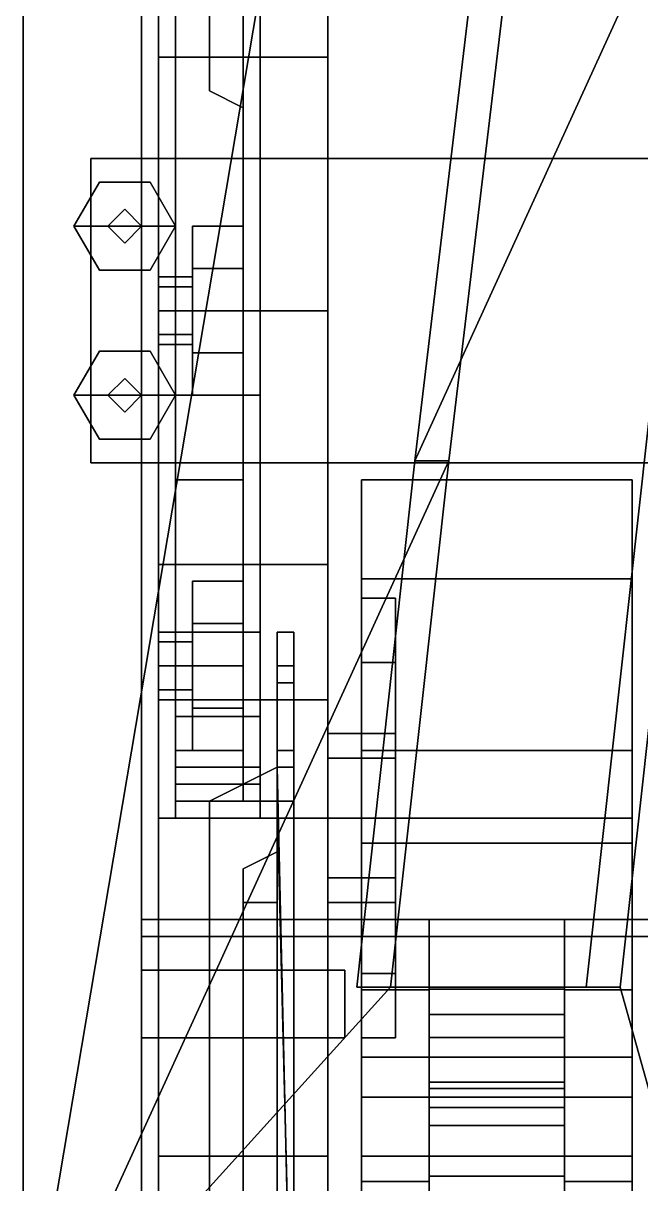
# Model space of a CAD drawing. Header units: millimetres. Extents: x -0.88 to 1, y -1.7 to 8.
# Drawn here: x -0.88 to -0.6975, y 0.3119 to 0.655 of the extents above; entities that cross this region are included whole.
import ezdxf

# ---------------------------------------------------------------- set-up
doc = ezdxf.new("R2010")
doc.units = ezdxf.units.MM
for name, color, linetype in [('b2', 3, 'Continuous'), ('bogie', 5, 'Continuous'), ('fenders', 6, 'Continuous'), ('track', 3, 'Continuous'), ('wheels', 2, 'Continuous')]:
    doc.layers.add(name, color=color, linetype=linetype)

msp = doc.modelspace()

# ---------------------------------------------------------------- linework, layer by layer
for points in [[(-0.72628, 0.76, 1.045), (-0.74, 1.08, 0.88), (-0.88, 0.25, 0.75), (-0.75426, 0.52566, 1.045)], [(-0.7036, 0.37, 1.255), (-0.67, 0.25, 1.4), (-0.62, 0.82, 1.36), (-0.66475, 0.72189, 1.255)], [(-0.73628, 0.76, 1.045), (-0.72628, 0.76, 1.045), (-0.75426, 0.52566, 1.045), (-0.76426, 0.52566, 1.045)], [(-0.67475, 0.72189, 1.255), (-0.6702, 0.76, 1.255), (-0.73628, 0.76, 1.045), (-0.76426, 0.52566, 1.045)], [(-0.76426, 0.52566, 1.045), (-0.78145, 0.37, 1.045), (-0.7136, 0.37, 1.255), (-0.67475, 0.72189, 1.255)], [(-0.7136, 0.37, 1.255), (-0.7036, 0.37, 1.255), (-0.66475, 0.72189, 1.255), (-0.67475, 0.72189, 1.255)], [(-0.75426, 0.52566, 1.045), (-0.88, 0.25, 0.75), (-0.88, 0.25, 0.75), (-0.77145, 0.37, 1.045)], [(-0.76426, 0.52566, 1.045), (-0.75426, 0.52566, 1.045), (-0.77145, 0.37, 1.045), (-0.78145, 0.37, 1.045)], [(-0.77145, 0.37, 1.045), (-0.88, 0.25, 0.75), (-0.67, 0.25, 1.4), (-0.7036, 0.37, 1.255)], [(-0.78145, 0.37, 1.045), (-0.77145, 0.37, 1.045), (-0.7036, 0.37, 1.255), (-0.7136, 0.37, 1.255)]]:
    msp.add_3dface(points)
at = {"layer": 'b2'}
for points in [[(-0.81, 0.475, 0.27), (-0.81, 0.875, 0.27), (-0.81, 0.945, 0.265), (-0.81, 0.42, 0.23)], [(-0.81, 0.42, 0.21), (-0.81, 0.42, 0.23), (-0.81, 0.945, 0.265), (-0.81, 0.925, 0.215)], [(-0.81, 0.925, 0.215), (-0.81, 0.925, 0.205), (-0.81, 0.425, 0.195), (-0.81, 0.42, 0.21)], [(-0.81, 0.435, 0.18), (-0.81, 0.425, 0.195), (-0.81, 0.925, 0.205), (-0.81, 0.915, 0.185)], [(-0.81, 0.455, 0.17), (-0.81, 0.435, 0.18), (-0.81, 0.915, 0.185), (-0.81, 0.9, 0.17)], [(-0.81, 0.875, 0.165), (-0.81, 0.545, 0.165), (-0.81, 0.455, 0.17), (-0.81, 0.9, 0.17)], [(-0.835, 0.875, 0.265), (-0.835, 0.52, 0.265), (-0.815, 0.52, 0.265), (-0.815, 0.875, 0.265)], [(-0.835, 0.545, 0.17), (-0.835, 0.875, 0.17), (-0.815, 0.875, 0.17), (-0.815, 0.545, 0.17)], [(-0.835, 0.875, 0.165), (-0.835, 0.545, 0.165), (-0.81, 0.545, 0.165), (-0.81, 0.875, 0.165)], [(-0.835, 0.475, 0.27), (-0.835, 0.875, 0.27), (-0.81, 0.875, 0.27), (-0.81, 0.475, 0.27)], [(-0.835, 0.875, 0.27), (-0.835, 0.475, 0.27), (-0.835, 0.52, 0.265), (-0.835, 0.875, 0.265)], [(-0.835, 0.545, 0.165), (-0.835, 0.875, 0.165), (-0.835, 0.875, 0.17), (-0.835, 0.545, 0.17)], [(-0.815, 0.875, 0.17), (-0.815, 0.815, 0.19), (-0.815, 0.645, 0.19), (-0.815, 0.545, 0.17)], [(-0.815, 0.815, 0.245), (-0.815, 0.875, 0.265), (-0.815, 0.52, 0.265), (-0.815, 0.645, 0.245)], [(-0.825, 0.815, 0.235), (-0.825, 0.645, 0.235), (-0.825, 0.645, 0.2), (-0.825, 0.815, 0.2)], [(-0.815, 0.645, 0.19), (-0.815, 0.815, 0.19), (-0.825, 0.815, 0.2), (-0.825, 0.645, 0.2)], [(-0.815, 0.815, 0.245), (-0.815, 0.645, 0.245), (-0.825, 0.645, 0.235), (-0.825, 0.815, 0.235)], [(-0.825, 0.645, 0.235), (-0.825, 0.635, 0.225), (-0.825, 0.635, 0.21), (-0.825, 0.645, 0.2)], [(-0.815, 0.645, 0.245), (-0.815, 0.63, 0.23), (-0.825, 0.635, 0.225), (-0.825, 0.645, 0.235)], [(-0.815, 0.63, 0.205), (-0.815, 0.645, 0.19), (-0.825, 0.645, 0.2), (-0.825, 0.635, 0.21)], [(-0.815, 0.545, 0.17), (-0.815, 0.645, 0.19), (-0.815, 0.44, 0.185), (-0.815, 0.465, 0.175)], [(-0.815, 0.645, 0.19), (-0.815, 0.645, 0.19), (-0.815, 0.43, 0.2), (-0.815, 0.44, 0.185)], [(-0.815, 0.645, 0.19), (-0.815, 0.63, 0.205), (-0.815, 0.425, 0.21), (-0.815, 0.43, 0.2)], [(-0.815, 0.63, 0.23), (-0.815, 0.645, 0.245), (-0.815, 0.435, 0.245), (-0.815, 0.425, 0.225)], [(-0.815, 0.645, 0.245), (-0.815, 0.52, 0.265), (-0.815, 0.455, 0.26), (-0.815, 0.435, 0.245)], [(-0.815, 0.63, 0.23), (-0.815, 0.63, 0.205), (-0.825, 0.635, 0.21), (-0.825, 0.635, 0.225)], [(-0.815, 0.63, 0.205), (-0.815, 0.63, 0.23), (-0.815, 0.425, 0.225), (-0.815, 0.425, 0.21)], [(-0.83, 0.595, 0.24), (-0.83, 0.545, 0.24), (-0.83, 0.5575, 0.21835), (-0.83, 0.5825, 0.21835)], [(-0.83, 0.5825, 0.26165), (-0.83, 0.5575, 0.26165), (-0.83, 0.545, 0.24), (-0.83, 0.595, 0.24)], [(-0.815, 0.5825, 0.21835), (-0.815, 0.595, 0.24), (-0.83, 0.595, 0.24), (-0.83, 0.5825, 0.21835)], [(-0.815, 0.595, 0.24), (-0.815, 0.5825, 0.26165), (-0.83, 0.5825, 0.26165), (-0.83, 0.595, 0.24)], [(-0.84, 0.56293, 0.23293), (-0.84, 0.58, 0.24), (-0.84, 0.57707, 0.24707), (-0.84, 0.56, 0.24)], [(-0.84, 0.57, 0.23), (-0.84, 0.57707, 0.23293), (-0.84, 0.58, 0.24), (-0.84, 0.56293, 0.23293)], [(-0.83, 0.57707, 0.23293), (-0.83, 0.58, 0.24), (-0.84, 0.58, 0.24), (-0.84, 0.57707, 0.23293)], [(-0.83, 0.58, 0.24), (-0.83, 0.57707, 0.24707), (-0.84, 0.57707, 0.24707), (-0.84, 0.58, 0.24)], [(-0.815, 0.5575, 0.21835), (-0.815, 0.5825, 0.21835), (-0.83, 0.5825, 0.21835), (-0.83, 0.5575, 0.21835)], [(-0.815, 0.5825, 0.26165), (-0.815, 0.5575, 0.26165), (-0.83, 0.5575, 0.26165), (-0.83, 0.5825, 0.26165)], [(-0.84, 0.56, 0.24), (-0.84, 0.57707, 0.24707), (-0.84, 0.57, 0.25), (-0.84, 0.56293, 0.24707)], [(-0.83, 0.57, 0.23), (-0.83, 0.57707, 0.23293), (-0.84, 0.57707, 0.23293), (-0.84, 0.57, 0.23)], [(-0.83, 0.57707, 0.24707), (-0.83, 0.57, 0.25), (-0.84, 0.57, 0.25), (-0.84, 0.57707, 0.24707)], [(-0.83, 0.56293, 0.23293), (-0.83, 0.57, 0.23), (-0.84, 0.57, 0.23), (-0.84, 0.56293, 0.23293)], [(-0.83, 0.57, 0.25), (-0.83, 0.56293, 0.24707), (-0.84, 0.56293, 0.24707), (-0.84, 0.57, 0.25)], [(-0.83, 0.56, 0.24), (-0.83, 0.56293, 0.23293), (-0.84, 0.56293, 0.23293), (-0.84, 0.56, 0.24)], [(-0.83, 0.56293, 0.24707), (-0.83, 0.56, 0.24), (-0.84, 0.56, 0.24), (-0.84, 0.56293, 0.24707)], [(-0.815, 0.545, 0.24), (-0.815, 0.5575, 0.21835), (-0.83, 0.5575, 0.21835), (-0.83, 0.545, 0.24)], [(-0.815, 0.5575, 0.26165), (-0.815, 0.545, 0.24), (-0.83, 0.545, 0.24), (-0.83, 0.5575, 0.26165)], [(-0.835, 0.465, 0.175), (-0.835, 0.545, 0.17), (-0.815, 0.545, 0.17), (-0.815, 0.465, 0.175)], [(-0.835, 0.545, 0.165), (-0.835, 0.455, 0.17), (-0.81, 0.455, 0.17), (-0.81, 0.545, 0.165)], [(-0.835, 0.455, 0.17), (-0.835, 0.545, 0.165), (-0.835, 0.545, 0.17), (-0.835, 0.465, 0.175)], [(-0.835, 0.52, 0.265), (-0.835, 0.455, 0.26), (-0.815, 0.455, 0.26), (-0.815, 0.52, 0.265)], [(-0.835, 0.475, 0.27), (-0.835, 0.45, 0.265), (-0.835, 0.455, 0.26), (-0.835, 0.52, 0.265)], [(-0.815, 0.4775, 0.19835), (-0.815, 0.49, 0.22), (-0.83, 0.49, 0.22), (-0.83, 0.4775, 0.19835)], [(-0.83, 0.49, 0.22), (-0.83, 0.44, 0.22), (-0.83, 0.4525, 0.19835), (-0.83, 0.4775, 0.19835)], [(-0.815, 0.49, 0.22), (-0.815, 0.4775, 0.24165), (-0.83, 0.4775, 0.24165), (-0.83, 0.49, 0.22)], [(-0.83, 0.4775, 0.24165), (-0.83, 0.4525, 0.24165), (-0.83, 0.44, 0.22), (-0.83, 0.49, 0.22)], [(-0.815, 0.4525, 0.19835), (-0.815, 0.4775, 0.19835), (-0.83, 0.4775, 0.19835), (-0.83, 0.4525, 0.19835)], [(-0.815, 0.4775, 0.24165), (-0.815, 0.4525, 0.24165), (-0.83, 0.4525, 0.24165), (-0.83, 0.4775, 0.24165)], [(-0.83, 0.47207, 0.21293), (-0.83, 0.475, 0.22), (-0.84, 0.475, 0.22), (-0.84, 0.47207, 0.21293)], [(-0.84, 0.465, 0.21), (-0.84, 0.47207, 0.21293), (-0.84, 0.475, 0.22), (-0.84, 0.45793, 0.21293)], [(-0.84, 0.45793, 0.21293), (-0.84, 0.475, 0.22), (-0.84, 0.47207, 0.22707), (-0.84, 0.455, 0.22)], [(-0.83, 0.475, 0.22), (-0.83, 0.47207, 0.22707), (-0.84, 0.47207, 0.22707), (-0.84, 0.475, 0.22)], [(-0.835, 0.45, 0.265), (-0.835, 0.475, 0.27), (-0.81, 0.475, 0.27), (-0.81, 0.45, 0.265)], [(-0.81, 0.43, 0.25), (-0.81, 0.45, 0.265), (-0.81, 0.475, 0.27), (-0.81, 0.42, 0.23)], [(-0.805, 0.46, 0.255), (-0.805, 0.435, 0.27), (-0.805, 0.425, 0.265), (-0.805, 0.475, 0.23)], [(-0.805, 0.475, 0.23), (-0.805, 0.425, 0.265), (-0.805, 0.41, 0.23)], [(-0.805, 0.475, 0.205), (-0.805, 0.475, 0.23), (-0.805, 0.41, 0.23), (-0.805, 0.41, 0.205)], [(-0.805, 0.465, 0.185), (-0.805, 0.475, 0.205), (-0.805, 0.41, 0.205)], [(-0.8, 0.475, 0.23), (-0.8, 0.46, 0.255), (-0.805, 0.46, 0.255), (-0.805, 0.475, 0.23)], [(-0.8, 0.475, 0.205), (-0.8, 0.475, 0.23), (-0.805, 0.475, 0.23), (-0.805, 0.475, 0.205)], [(-0.8, 0.465, 0.185), (-0.8, 0.475, 0.205), (-0.805, 0.475, 0.205), (-0.805, 0.465, 0.185)], [(-0.8, 0.195, 0.255), (-0.8, 0.46, 0.255), (-0.8, 0.475, 0.23), (-0.8, 0.18, 0.23)], [(-0.8, 0.18, 0.23), (-0.8, 0.475, 0.23), (-0.8, 0.475, 0.205), (-0.8, 0.18, 0.205)], [(-0.8, 0.18, 0.205), (-0.8, 0.475, 0.205), (-0.8, 0.465, 0.185), (-0.8, 0.19, 0.185)], [(-0.83, 0.465, 0.21), (-0.83, 0.47207, 0.21293), (-0.84, 0.47207, 0.21293), (-0.84, 0.465, 0.21)], [(-0.83, 0.47207, 0.22707), (-0.83, 0.465, 0.23), (-0.84, 0.465, 0.23), (-0.84, 0.47207, 0.22707)], [(-0.84, 0.455, 0.22), (-0.84, 0.47207, 0.22707), (-0.84, 0.465, 0.23), (-0.84, 0.45793, 0.22707)], [(-0.83, 0.45793, 0.21293), (-0.83, 0.465, 0.21), (-0.84, 0.465, 0.21), (-0.84, 0.45793, 0.21293)], [(-0.83, 0.465, 0.23), (-0.83, 0.45793, 0.22707), (-0.84, 0.45793, 0.22707), (-0.84, 0.465, 0.23)], [(-0.835, 0.44, 0.185), (-0.835, 0.465, 0.175), (-0.815, 0.465, 0.175), (-0.815, 0.44, 0.185)], [(-0.835, 0.435, 0.18), (-0.835, 0.455, 0.17), (-0.835, 0.465, 0.175), (-0.835, 0.44, 0.185)], [(-0.805, 0.41, 0.205), (-0.805, 0.395, 0.19), (-0.805, 0.44, 0.165), (-0.805, 0.465, 0.185)], [(-0.8, 0.44, 0.165), (-0.8, 0.465, 0.185), (-0.805, 0.465, 0.185), (-0.805, 0.44, 0.165)], [(-0.8, 0.19, 0.185), (-0.8, 0.465, 0.185), (-0.8, 0.44, 0.165), (-0.8, 0.215, 0.165)], [(-0.8, 0.46, 0.255), (-0.8, 0.435, 0.27), (-0.805, 0.435, 0.27), (-0.805, 0.46, 0.255)], [(-0.8, 0.22, 0.27), (-0.8, 0.435, 0.27), (-0.8, 0.46, 0.255), (-0.8, 0.195, 0.255)], [(-0.83, 0.455, 0.22), (-0.83, 0.45793, 0.21293), (-0.84, 0.45793, 0.21293), (-0.84, 0.455, 0.22)], [(-0.83, 0.45793, 0.22707), (-0.83, 0.455, 0.22), (-0.84, 0.455, 0.22), (-0.84, 0.45793, 0.22707)], [(-0.835, 0.455, 0.26), (-0.835, 0.435, 0.245), (-0.815, 0.435, 0.245), (-0.815, 0.455, 0.26)], [(-0.835, 0.455, 0.17), (-0.835, 0.435, 0.18), (-0.81, 0.435, 0.18), (-0.81, 0.455, 0.17)], [(-0.835, 0.45, 0.265), (-0.835, 0.43, 0.25), (-0.835, 0.435, 0.245), (-0.835, 0.455, 0.26)], [(-0.835, 0.43, 0.25), (-0.835, 0.45, 0.265), (-0.81, 0.45, 0.265), (-0.81, 0.43, 0.25)], [(-0.815, 0.44, 0.22), (-0.815, 0.4525, 0.19835), (-0.83, 0.4525, 0.19835), (-0.83, 0.44, 0.22)], [(-0.815, 0.4525, 0.24165), (-0.815, 0.44, 0.22), (-0.83, 0.44, 0.22), (-0.83, 0.4525, 0.24165)], [(-0.835, 0.43, 0.2), (-0.835, 0.44, 0.185), (-0.815, 0.44, 0.185), (-0.815, 0.43, 0.2)], [(-0.835, 0.425, 0.195), (-0.835, 0.435, 0.18), (-0.835, 0.44, 0.185), (-0.835, 0.43, 0.2)], [(-0.805, 0.395, 0.19), (-0.805, 0.425, 0.17), (-0.805, 0.44, 0.165)], [(-0.8, 0.425, 0.16), (-0.8, 0.44, 0.165), (-0.805, 0.44, 0.165), (-0.805, 0.425, 0.16)], [(-0.8, 0.215, 0.165), (-0.8, 0.44, 0.165), (-0.8, 0.425, 0.16), (-0.8, 0.23, 0.16)], [(-0.835, 0.435, 0.245), (-0.835, 0.425, 0.225), (-0.815, 0.425, 0.225), (-0.815, 0.435, 0.245)], [(-0.835, 0.435, 0.18), (-0.835, 0.425, 0.195), (-0.81, 0.425, 0.195), (-0.81, 0.435, 0.18)], [(-0.835, 0.43, 0.25), (-0.835, 0.42, 0.23), (-0.835, 0.425, 0.225), (-0.835, 0.435, 0.245)], [(-0.805, 0.425, 0.265), (-0.805, 0.435, 0.27), (-0.825, 0.425, 0.27), (-0.825, 0.425, 0.265)], [(-0.805, 0.435, 0.27), (-0.8, 0.22, 0.27), (-0.825, 0.22, 0.27), (-0.825, 0.425, 0.27)], [(-0.8, 0.435, 0.27), (-0.8, 0.22, 0.27), (-0.8, 0.22, 0.27), (-0.805, 0.435, 0.27)], [(-0.835, 0.425, 0.21), (-0.835, 0.43, 0.2), (-0.815, 0.43, 0.2), (-0.815, 0.425, 0.21)], [(-0.835, 0.42, 0.23), (-0.835, 0.43, 0.25), (-0.81, 0.43, 0.25), (-0.81, 0.42, 0.23)], [(-0.835, 0.42, 0.21), (-0.835, 0.425, 0.195), (-0.835, 0.43, 0.2), (-0.835, 0.425, 0.21)], [(-0.835, 0.425, 0.225), (-0.835, 0.425, 0.21), (-0.815, 0.425, 0.21), (-0.815, 0.425, 0.225)], [(-0.835, 0.425, 0.195), (-0.835, 0.42, 0.21), (-0.81, 0.42, 0.21), (-0.81, 0.425, 0.195)], [(-0.835, 0.42, 0.23), (-0.835, 0.42, 0.21), (-0.835, 0.425, 0.21), (-0.835, 0.425, 0.225)], [(-0.825, 0.425, 0.17), (-0.825, 0.425, 0.16), (-0.805, 0.425, 0.16), (-0.805, 0.425, 0.17)], [(-0.825, 0.425, 0.265), (-0.825, 0.235, 0.265), (-0.805, 0.235, 0.265), (-0.805, 0.425, 0.265)], [(-0.825, 0.23, 0.17), (-0.825, 0.425, 0.17), (-0.805, 0.425, 0.17), (-0.805, 0.23, 0.17)], [(-0.825, 0.23, 0.16), (-0.825, 0.425, 0.16), (-0.825, 0.425, 0.17), (-0.825, 0.23, 0.17)], [(-0.825, 0.425, 0.27), (-0.825, 0.22, 0.27), (-0.825, 0.235, 0.265), (-0.825, 0.425, 0.265)], [(-0.8, 0.23, 0.16), (-0.805, 0.425, 0.16), (-0.825, 0.425, 0.16), (-0.825, 0.23, 0.16)], [(-0.8, 0.23, 0.16), (-0.8, 0.425, 0.16), (-0.805, 0.425, 0.16), (-0.8, 0.23, 0.16)], [(-0.805, 0.425, 0.265), (-0.805, 0.235, 0.265), (-0.805, 0.29, 0.245), (-0.805, 0.395, 0.245)], [(-0.805, 0.395, 0.245), (-0.805, 0.41, 0.23), (-0.805, 0.425, 0.265)], [(-0.805, 0.23, 0.17), (-0.805, 0.425, 0.17), (-0.805, 0.395, 0.19), (-0.805, 0.29, 0.19)], [(-0.835, 0.42, 0.21), (-0.835, 0.42, 0.23), (-0.81, 0.42, 0.23), (-0.81, 0.42, 0.21)], [(-0.815, 0.395, 0.235), (-0.815, 0.405, 0.225), (-0.805, 0.41, 0.23), (-0.805, 0.395, 0.245)], [(-0.815, 0.405, 0.225), (-0.815, 0.405, 0.21), (-0.805, 0.41, 0.205), (-0.805, 0.41, 0.23)], [(-0.815, 0.405, 0.21), (-0.815, 0.395, 0.2), (-0.805, 0.395, 0.19), (-0.805, 0.41, 0.205)], [(-0.815, 0.405, 0.225), (-0.815, 0.395, 0.235), (-0.815, 0.395, 0.2), (-0.815, 0.405, 0.21)], [(-0.815, 0.29, 0.2), (-0.805, 0.29, 0.19), (-0.805, 0.395, 0.19), (-0.815, 0.395, 0.2)], [(-0.805, 0.395, 0.245), (-0.805, 0.29, 0.245), (-0.815, 0.29, 0.235), (-0.815, 0.395, 0.235)], [(-0.815, 0.395, 0.235), (-0.815, 0.29, 0.235), (-0.815, 0.29, 0.2), (-0.815, 0.395, 0.2)]]:
    msp.add_3dface(points, dxfattribs=at)
at = {"layer": 'bogie'}
for points in [[(-0.84, 0.97, 0.315), (-0.84, 0.97, 0.3), (-0.84, 0.57, 0.295), (-0.84, 0.88, 0.315)], [(-0.79, 0.97, 0.3), (-0.79, 0.57, 0.295), (-0.84, 0.57, 0.295), (-0.84, 0.97, 0.3)], [(-0.79, 0.88, 0.315), (-0.79, 0.57, 0.295), (-0.79, 0.97, 0.3), (-0.79, 0.97, 0.315)], [(-0.84, 0.88, 0.325), (-0.84, 0.88, 0.315), (-0.84, 0.57, 0.295), (-0.84, 0.855, 0.325)], [(-0.79, 0.855, 0.325), (-0.79, 0.57, 0.295), (-0.79, 0.88, 0.315), (-0.79, 0.88, 0.325)], [(-0.84, 0.57, 0.295), (-0.84, 0.82, 0.325), (-0.84, 0.855, 0.325)], [(-0.79, 0.855, 0.325), (-0.79, 0.855, 0.325), (-0.79, 0.82, 0.325), (-0.79, 0.57, 0.295)], [(-0.84, 0.57, 0.295), (-0.84, 0.785, 0.33), (-0.84, 0.82, 0.325), (-0.84, 0.57, 0.295)], [(-0.79, 0.57, 0.295), (-0.79, 0.82, 0.325), (-0.79, 0.785, 0.33), (-0.79, 0.57, 0.295)], [(-0.84, 0.75, 0.335), (-0.84, 0.785, 0.335), (-0.84, 0.785, 0.33), (-0.84, 0.57, 0.295)], [(-0.79, 0.57, 0.295), (-0.79, 0.785, 0.33), (-0.79, 0.785, 0.335), (-0.79, 0.75, 0.335)], [(-0.84, 0.72, 0.34), (-0.84, 0.75, 0.34), (-0.84, 0.75, 0.335), (-0.84, 0.57, 0.295)], [(-0.79, 0.57, 0.295), (-0.79, 0.75, 0.335), (-0.79, 0.75, 0.34), (-0.79, 0.72, 0.34)], [(-0.84, 0.685, 0.345), (-0.84, 0.72, 0.345), (-0.84, 0.72, 0.34), (-0.84, 0.57, 0.295)], [(-0.79, 0.57, 0.295), (-0.79, 0.72, 0.34), (-0.79, 0.72, 0.345), (-0.79, 0.685, 0.345)], [(-0.84, 0.645, 0.35), (-0.84, 0.685, 0.35), (-0.84, 0.685, 0.345), (-0.84, 0.57, 0.295)], [(-0.79, 0.645, 0.35), (-0.79, 0.685, 0.35), (-0.84, 0.685, 0.35), (-0.84, 0.645, 0.35)], [(-0.79, 0.57, 0.295), (-0.79, 0.685, 0.345), (-0.79, 0.685, 0.35), (-0.79, 0.645, 0.35)], [(-0.84, 0.57, 0.355), (-0.84, 0.645, 0.355), (-0.84, 0.645, 0.35), (-0.84, 0.57, 0.295)], [(-0.79, 0.645, 0.355), (-0.79, 0.645, 0.35), (-0.84, 0.645, 0.35), (-0.84, 0.645, 0.355)], [(-0.79, 0.57, 0.355), (-0.79, 0.645, 0.355), (-0.84, 0.645, 0.355), (-0.84, 0.57, 0.355)], [(-0.79, 0.57, 0.295), (-0.79, 0.645, 0.35), (-0.79, 0.645, 0.355), (-0.79, 0.57, 0.355)], [(-0.86, 0.615, 0.36), (-0.86, 0.525, 0.36), (-0.62, 0.525, 0.36), (-0.62, 0.615, 0.36)], [(-0.86, 0.615, 0.355), (-0.86, 0.615, 0.36), (-0.62, 0.615, 0.36), (-0.62, 0.615, 0.355)], [(-0.86, 0.615, 0.355), (-0.86, 0.525, 0.355), (-0.86, 0.525, 0.36), (-0.86, 0.615, 0.36)], [(-0.86, 0.615, 0.29), (-0.86, 0.615, 0.295), (-0.62, 0.615, 0.295), (-0.62, 0.615, 0.29)], [(-0.86, 0.615, 0.295), (-0.86, 0.525, 0.295), (-0.62, 0.525, 0.295), (-0.62, 0.615, 0.295)], [(-0.86, 0.615, 0.29), (-0.86, 0.525, 0.29), (-0.86, 0.525, 0.295), (-0.86, 0.615, 0.295)], [(-0.8425, 0.60799, 0.28), (-0.835, 0.595, 0.28), (-0.865, 0.595, 0.28), (-0.8575, 0.60799, 0.28)], [(-0.865, 0.595, 0.29), (-0.8575, 0.60799, 0.29), (-0.8575, 0.60799, 0.28), (-0.865, 0.595, 0.28)], [(-0.8575, 0.60799, 0.36), (-0.865, 0.595, 0.36), (-0.865, 0.595, 0.37), (-0.8575, 0.60799, 0.37)], [(-0.835, 0.595, 0.37), (-0.8425, 0.60799, 0.37), (-0.8575, 0.60799, 0.37), (-0.865, 0.595, 0.37)], [(-0.8575, 0.60799, 0.29), (-0.8425, 0.60799, 0.29), (-0.8425, 0.60799, 0.28), (-0.8575, 0.60799, 0.28)], [(-0.8425, 0.60799, 0.36), (-0.8575, 0.60799, 0.36), (-0.8575, 0.60799, 0.37), (-0.8425, 0.60799, 0.37)], [(-0.8425, 0.60799, 0.29), (-0.835, 0.595, 0.29), (-0.835, 0.595, 0.28), (-0.8425, 0.60799, 0.28)], [(-0.835, 0.595, 0.36), (-0.8425, 0.60799, 0.36), (-0.8425, 0.60799, 0.37), (-0.835, 0.595, 0.37)], [(-0.85, 0.6, 0.295), (-0.855, 0.595, 0.295), (-0.855, 0.595, 0.355), (-0.85, 0.6, 0.355)], [(-0.845, 0.595, 0.295), (-0.85, 0.6, 0.295), (-0.85, 0.6, 0.355), (-0.845, 0.595, 0.355)], [(-0.835, 0.595, 0.28), (-0.8425, 0.58201, 0.28), (-0.8575, 0.58201, 0.28), (-0.865, 0.595, 0.28)], [(-0.8575, 0.58201, 0.29), (-0.865, 0.595, 0.29), (-0.865, 0.595, 0.28), (-0.8575, 0.58201, 0.28)], [(-0.865, 0.595, 0.36), (-0.8575, 0.58201, 0.36), (-0.8575, 0.58201, 0.37), (-0.865, 0.595, 0.37)], [(-0.8425, 0.58201, 0.37), (-0.835, 0.595, 0.37), (-0.865, 0.595, 0.37), (-0.8575, 0.58201, 0.37)], [(-0.855, 0.595, 0.295), (-0.85, 0.59, 0.295), (-0.85, 0.59, 0.355), (-0.855, 0.595, 0.355)], [(-0.85, 0.59, 0.295), (-0.845, 0.595, 0.295), (-0.845, 0.595, 0.355), (-0.85, 0.59, 0.355)], [(-0.835, 0.595, 0.29), (-0.8425, 0.58201, 0.29), (-0.8425, 0.58201, 0.28), (-0.835, 0.595, 0.28)], [(-0.8425, 0.58201, 0.36), (-0.835, 0.595, 0.36), (-0.835, 0.595, 0.37), (-0.8425, 0.58201, 0.37)], [(-0.8425, 0.58201, 0.29), (-0.8575, 0.58201, 0.29), (-0.8575, 0.58201, 0.28), (-0.8425, 0.58201, 0.28)], [(-0.8575, 0.58201, 0.36), (-0.8425, 0.58201, 0.36), (-0.8425, 0.58201, 0.37), (-0.8575, 0.58201, 0.37)], [(-0.84, 0.57, 0.355), (-0.84, 0.495, 0.355), (-0.79, 0.495, 0.355), (-0.79, 0.57, 0.355)], [(-0.84, 0.17, 0.3), (-0.84, 0.57, 0.295), (-0.79, 0.57, 0.295), (-0.79, 0.17, 0.3)], [(-0.84, 0.26, 0.315), (-0.84, 0.57, 0.295), (-0.84, 0.17, 0.3), (-0.84, 0.17, 0.315)], [(-0.84, 0.285, 0.325), (-0.84, 0.57, 0.295), (-0.84, 0.26, 0.315), (-0.84, 0.26, 0.325)], [(-0.84, 0.285, 0.325), (-0.84, 0.285, 0.325), (-0.84, 0.32, 0.325), (-0.84, 0.57, 0.295)], [(-0.84, 0.57, 0.295), (-0.84, 0.32, 0.325), (-0.84, 0.355, 0.33), (-0.84, 0.57, 0.295)], [(-0.84, 0.57, 0.295), (-0.84, 0.355, 0.33), (-0.84, 0.355, 0.335), (-0.84, 0.39, 0.335)], [(-0.84, 0.57, 0.295), (-0.84, 0.39, 0.335), (-0.84, 0.39, 0.34), (-0.84, 0.42, 0.34)], [(-0.84, 0.57, 0.295), (-0.84, 0.42, 0.34), (-0.84, 0.42, 0.345), (-0.84, 0.455, 0.345)], [(-0.84, 0.57, 0.295), (-0.84, 0.455, 0.345), (-0.84, 0.455, 0.35), (-0.84, 0.495, 0.35)], [(-0.84, 0.57, 0.295), (-0.84, 0.495, 0.35), (-0.84, 0.495, 0.355), (-0.84, 0.57, 0.355)], [(-0.79, 0.17, 0.315), (-0.79, 0.17, 0.3), (-0.79, 0.57, 0.295), (-0.79, 0.26, 0.315)], [(-0.79, 0.26, 0.325), (-0.79, 0.26, 0.315), (-0.79, 0.57, 0.295), (-0.79, 0.285, 0.325)], [(-0.79, 0.57, 0.295), (-0.79, 0.32, 0.325), (-0.79, 0.285, 0.325)], [(-0.79, 0.57, 0.295), (-0.79, 0.355, 0.33), (-0.79, 0.32, 0.325), (-0.79, 0.57, 0.295)], [(-0.79, 0.39, 0.335), (-0.79, 0.355, 0.335), (-0.79, 0.355, 0.33), (-0.79, 0.57, 0.295)], [(-0.79, 0.42, 0.34), (-0.79, 0.39, 0.34), (-0.79, 0.39, 0.335), (-0.79, 0.57, 0.295)], [(-0.79, 0.455, 0.345), (-0.79, 0.42, 0.345), (-0.79, 0.42, 0.34), (-0.79, 0.57, 0.295)], [(-0.79, 0.495, 0.35), (-0.79, 0.455, 0.35), (-0.79, 0.455, 0.345), (-0.79, 0.57, 0.295)], [(-0.79, 0.57, 0.355), (-0.79, 0.495, 0.355), (-0.79, 0.495, 0.35), (-0.79, 0.57, 0.295)], [(-0.865, 0.545, 0.29), (-0.8575, 0.55799, 0.29), (-0.8575, 0.55799, 0.28), (-0.865, 0.545, 0.28)], [(-0.8425, 0.55799, 0.28), (-0.835, 0.545, 0.28), (-0.865, 0.545, 0.28), (-0.8575, 0.55799, 0.28)], [(-0.835, 0.545, 0.37), (-0.8425, 0.55799, 0.37), (-0.8575, 0.55799, 0.37), (-0.865, 0.545, 0.37)], [(-0.8575, 0.55799, 0.36), (-0.865, 0.545, 0.36), (-0.865, 0.545, 0.37), (-0.8575, 0.55799, 0.37)], [(-0.8575, 0.55799, 0.29), (-0.8425, 0.55799, 0.29), (-0.8425, 0.55799, 0.28), (-0.8575, 0.55799, 0.28)], [(-0.8425, 0.55799, 0.36), (-0.8575, 0.55799, 0.36), (-0.8575, 0.55799, 0.37), (-0.8425, 0.55799, 0.37)], [(-0.8425, 0.55799, 0.29), (-0.835, 0.545, 0.29), (-0.835, 0.545, 0.28), (-0.8425, 0.55799, 0.28)], [(-0.835, 0.545, 0.36), (-0.8425, 0.55799, 0.36), (-0.8425, 0.55799, 0.37), (-0.835, 0.545, 0.37)], [(-0.85, 0.55, 0.295), (-0.855, 0.545, 0.295), (-0.855, 0.545, 0.355), (-0.85, 0.55, 0.355)], [(-0.845, 0.545, 0.295), (-0.85, 0.55, 0.295), (-0.85, 0.55, 0.355), (-0.845, 0.545, 0.355)], [(-0.8575, 0.53201, 0.29), (-0.865, 0.545, 0.29), (-0.865, 0.545, 0.28), (-0.8575, 0.53201, 0.28)], [(-0.835, 0.545, 0.28), (-0.8425, 0.53201, 0.28), (-0.8575, 0.53201, 0.28), (-0.865, 0.545, 0.28)], [(-0.8425, 0.53201, 0.37), (-0.835, 0.545, 0.37), (-0.865, 0.545, 0.37), (-0.8575, 0.53201, 0.37)], [(-0.865, 0.545, 0.36), (-0.8575, 0.53201, 0.36), (-0.8575, 0.53201, 0.37), (-0.865, 0.545, 0.37)], [(-0.855, 0.545, 0.295), (-0.85, 0.54, 0.295), (-0.85, 0.54, 0.355), (-0.855, 0.545, 0.355)], [(-0.85, 0.54, 0.295), (-0.845, 0.545, 0.295), (-0.845, 0.545, 0.355), (-0.85, 0.54, 0.355)], [(-0.835, 0.545, 0.29), (-0.8425, 0.53201, 0.29), (-0.8425, 0.53201, 0.28), (-0.835, 0.545, 0.28)], [(-0.8425, 0.53201, 0.36), (-0.835, 0.545, 0.36), (-0.835, 0.545, 0.37), (-0.8425, 0.53201, 0.37)], [(-0.8425, 0.53201, 0.29), (-0.8575, 0.53201, 0.29), (-0.8575, 0.53201, 0.28), (-0.8425, 0.53201, 0.28)], [(-0.8575, 0.53201, 0.36), (-0.8425, 0.53201, 0.36), (-0.8425, 0.53201, 0.37), (-0.8575, 0.53201, 0.37)], [(-0.86, 0.525, 0.36), (-0.86, 0.525, 0.355), (-0.62, 0.525, 0.355), (-0.62, 0.525, 0.36)], [(-0.86, 0.525, 0.295), (-0.86, 0.525, 0.29), (-0.62, 0.525, 0.29), (-0.62, 0.525, 0.295)], [(-0.84, 0.495, 0.355), (-0.84, 0.495, 0.35), (-0.79, 0.495, 0.35), (-0.79, 0.495, 0.355)], [(-0.84, 0.495, 0.35), (-0.84, 0.455, 0.35), (-0.79, 0.455, 0.35), (-0.79, 0.495, 0.35)], [(-0.84, 0.455, 0.35), (-0.84, 0.455, 0.345), (-0.79, 0.455, 0.345), (-0.79, 0.455, 0.35)], [(-0.84, 0.455, 0.345), (-0.84, 0.42, 0.345), (-0.79, 0.42, 0.345), (-0.79, 0.455, 0.345)], [(-0.84, 0.42, 0.345), (-0.84, 0.42, 0.34), (-0.79, 0.42, 0.34), (-0.79, 0.42, 0.345)], [(-0.84, 0.42, 0.34), (-0.84, 0.39, 0.34), (-0.79, 0.39, 0.34), (-0.79, 0.42, 0.34)], [(-0.84, 0.39, 0.34), (-0.84, 0.39, 0.335), (-0.79, 0.39, 0.335), (-0.79, 0.39, 0.34)], [(-0.84, 0.39, 0.335), (-0.84, 0.375, 0.335), (-0.79, 0.375, 0.335), (-0.79, 0.39, 0.335)], [(-0.845, 0.375, 0.34), (-0.845, 0.355, 0.34), (-0.785, 0.355, 0.34), (-0.785, 0.375, 0.34)], [(-0.84, 0.375, 0.335), (-0.845, 0.375, 0.34), (-0.785, 0.375, 0.34), (-0.79, 0.375, 0.335)], [(-0.845, 0.375, 0.29), (-0.845, 0.375, 0.34), (-0.84, 0.375, 0.335), (-0.84, 0.375, 0.295)], [(-0.84, 0.375, 0.295), (-0.79, 0.375, 0.295), (-0.785, 0.375, 0.29), (-0.845, 0.375, 0.29)], [(-0.845, 0.375, 0.29), (-0.845, 0.355, 0.29), (-0.845, 0.355, 0.34), (-0.845, 0.375, 0.34)], [(-0.79, 0.375, 0.335), (-0.785, 0.375, 0.34), (-0.785, 0.375, 0.29), (-0.79, 0.375, 0.295)], [(-0.785, 0.375, 0.34), (-0.785, 0.355, 0.34), (-0.785, 0.355, 0.29), (-0.785, 0.375, 0.29)], [(-0.845, 0.355, 0.34), (-0.84, 0.355, 0.33), (-0.79, 0.355, 0.33), (-0.785, 0.355, 0.34)], [(-0.785, 0.355, 0.29), (-0.79, 0.355, 0.295), (-0.84, 0.355, 0.295), (-0.845, 0.355, 0.29)], [(-0.845, 0.355, 0.34), (-0.845, 0.355, 0.29), (-0.84, 0.355, 0.295), (-0.84, 0.355, 0.33)], [(-0.84, 0.355, 0.33), (-0.84, 0.32, 0.33), (-0.79, 0.32, 0.33), (-0.79, 0.355, 0.33)], [(-0.84, 0.355, 0.33), (-0.84, 0.32, 0.325), (-0.84, 0.32, 0.33), (-0.84, 0.355, 0.33)], [(-0.79, 0.355, 0.33), (-0.79, 0.32, 0.33), (-0.79, 0.32, 0.325), (-0.79, 0.355, 0.33)], [(-0.785, 0.355, 0.34), (-0.79, 0.355, 0.33), (-0.79, 0.355, 0.295), (-0.785, 0.355, 0.29)], [(-0.84, 0.32, 0.33), (-0.84, 0.32, 0.325), (-0.79, 0.32, 0.325), (-0.79, 0.32, 0.33)], [(-0.84, 0.32, 0.325), (-0.84, 0.285, 0.33), (-0.79, 0.285, 0.33), (-0.79, 0.32, 0.325)], [(-0.84, 0.285, 0.325), (-0.84, 0.285, 0.325), (-0.84, 0.285, 0.33), (-0.84, 0.32, 0.325)], [(-0.79, 0.32, 0.325), (-0.79, 0.285, 0.33), (-0.79, 0.285, 0.325)]]:
    msp.add_3dface(points, dxfattribs=at)
at = {"layer": 'fenders'}
for points in [[(-0.88, 0.25, 0.75), (-0.88, 1.08, 0.88), (-0.88, 1.085, 0.86), (-0.88, 0.25, 0.73)], [(-0.88, 0.25, 0.75), (-0.74, 1.08, 0.88), (-0.88, 1.08, 0.88), (-0.88, 0.25, 0.75)]]:
    msp.add_3dface(points, dxfattribs=at)
at = {"layer": 'track'}
for points in [[(-0.845, 0.945), (-0.845, -0.89), (-0.845, -0.89, 0.025), (-0.845, 0.935, 0.025)], [(-0.845, 0.935, 0.025), (-0.845, -0.89, 0.025), (-0.635, -0.89, 0.025), (-0.635, 0.935, 0.025)], [(-0.845, 0.39, 0.665), (-0.845, 0.825, 0.665), (-0.635, 0.825, 0.665), (-0.635, 0.39, 0.665)], [(-0.845, 0.385, 0.69), (-0.845, 0.815, 0.69), (-0.845, 0.825, 0.665), (-0.845, 0.39, 0.665)], [(-0.635, 0.385, 0.69), (-0.635, 0.815, 0.69), (-0.845, 0.815, 0.69), (-0.845, 0.385, 0.69)], [(-0.845, 0.125, 0.625), (-0.845, 0.39, 0.665), (-0.635, 0.39, 0.665), (-0.635, 0.125, 0.625)], [(-0.845, 0.115, 0.65), (-0.845, 0.385, 0.69), (-0.845, 0.39, 0.665), (-0.845, 0.125, 0.625)], [(-0.635, 0.115, 0.65), (-0.635, 0.385, 0.69), (-0.845, 0.385, 0.69), (-0.845, 0.115, 0.65)]]:
    msp.add_3dface(points, dxfattribs=at)
at = {"layer": 'wheels'}
for points in [[(-0.7, 0.49071, 0.65071), (-0.7, 0.52, 0.58), (-0.78, 0.52, 0.58), (-0.78, 0.49071, 0.65071)], [(-0.7, 0.52, 0.58), (-0.7, 0.49071, 0.50929), (-0.78, 0.49071, 0.50929), (-0.78, 0.52, 0.58)], [(-0.78, 0.49071, 0.65071), (-0.78, 0.52, 0.58), (-0.78, 0.485, 0.58), (-0.78, 0.46596, 0.62596)], [(-0.78, 0.52, 0.58), (-0.78, 0.49071, 0.50929), (-0.78, 0.46596, 0.53404), (-0.78, 0.485, 0.58)], [(-0.7, 0.42, 0.68), (-0.7, 0.49071, 0.65071), (-0.78, 0.49071, 0.65071), (-0.78, 0.42, 0.68)], [(-0.7, 0.49071, 0.50929), (-0.7, 0.42, 0.48), (-0.78, 0.42, 0.48), (-0.78, 0.49071, 0.50929)], [(-0.78, 0.42, 0.68), (-0.78, 0.49071, 0.65071), (-0.78, 0.46596, 0.62596), (-0.78, 0.42, 0.645)], [(-0.78, 0.49071, 0.50929), (-0.78, 0.42, 0.48), (-0.78, 0.42, 0.515), (-0.78, 0.46596, 0.53404)], [(-0.77, 0.485, 0.58), (-0.77, 0.46596, 0.62596), (-0.78, 0.46596, 0.62596), (-0.78, 0.485, 0.58)], [(-0.77, 0.46596, 0.53404), (-0.77, 0.485, 0.58), (-0.78, 0.485, 0.58), (-0.78, 0.46596, 0.53404)], [(-0.77, 0.46596, 0.62596), (-0.77, 0.485, 0.58), (-0.77, 0.445, 0.58), (-0.77, 0.43768, 0.59768)], [(-0.77, 0.485, 0.58), (-0.77, 0.46596, 0.53404), (-0.77, 0.43768, 0.56232), (-0.77, 0.445, 0.58)], [(-0.77, 0.46596, 0.62596), (-0.77, 0.42, 0.645), (-0.78, 0.42, 0.645), (-0.78, 0.46596, 0.62596)], [(-0.77, 0.42, 0.515), (-0.77, 0.46596, 0.53404), (-0.78, 0.46596, 0.53404), (-0.78, 0.42, 0.515)], [(-0.77, 0.42, 0.645), (-0.77, 0.46596, 0.62596), (-0.77, 0.43768, 0.59768), (-0.77, 0.42, 0.605)], [(-0.77, 0.46596, 0.53404), (-0.77, 0.42, 0.515), (-0.77, 0.42, 0.555), (-0.77, 0.43768, 0.56232)], [(-0.77, 0.43768, 0.59768), (-0.77, 0.445, 0.58), (-0.79, 0.445, 0.58), (-0.79, 0.43768, 0.59768)], [(-0.77, 0.445, 0.58), (-0.77, 0.43768, 0.56232), (-0.79, 0.43768, 0.56232), (-0.79, 0.445, 0.58)], [(-0.79, 0.42, 0.605), (-0.79, 0.43768, 0.59768), (-0.79, 0.445, 0.58), (-0.79, 0.40232, 0.59768)], [(-0.79, 0.40232, 0.59768), (-0.79, 0.445, 0.58), (-0.79, 0.43768, 0.56232), (-0.79, 0.395, 0.58)], [(-0.78, 0.44, 0.22), (-0.78, 0.41254, 0.3225), (-0.7, 0.41254, 0.3225), (-0.7, 0.44, 0.22)], [(-0.78, 0.41254, 0.1175), (-0.78, 0.44, 0.22), (-0.7, 0.44, 0.22), (-0.7, 0.41254, 0.1175)], [(-0.78, 0.36923, 0.1425), (-0.78, 0.39, 0.22), (-0.78, 0.44, 0.22), (-0.78, 0.41254, 0.1175)], [(-0.78, 0.39, 0.22), (-0.78, 0.36923, 0.2975), (-0.78, 0.41254, 0.3225), (-0.78, 0.44, 0.22)], [(-0.7, 0.39, 0.22), (-0.7, 0.36923, 0.1425), (-0.7, 0.41254, 0.1175), (-0.7, 0.44, 0.22)], [(-0.7, 0.36923, 0.2975), (-0.7, 0.39, 0.22), (-0.7, 0.44, 0.22), (-0.7, 0.41254, 0.3225)], [(-0.77, 0.42, 0.605), (-0.77, 0.43768, 0.59768), (-0.79, 0.43768, 0.59768), (-0.79, 0.42, 0.605)], [(-0.77, 0.43768, 0.56232), (-0.77, 0.42, 0.555), (-0.79, 0.42, 0.555), (-0.79, 0.43768, 0.56232)], [(-0.79, 0.395, 0.58), (-0.79, 0.43768, 0.56232), (-0.79, 0.42, 0.555), (-0.79, 0.40232, 0.56232)], [(-0.77, 0.40232, 0.59768), (-0.77, 0.42, 0.605), (-0.79, 0.42, 0.605), (-0.79, 0.40232, 0.59768)], [(-0.77, 0.42, 0.555), (-0.77, 0.40232, 0.56232), (-0.79, 0.40232, 0.56232), (-0.79, 0.42, 0.555)], [(-0.7, 0.34929, 0.65071), (-0.7, 0.42, 0.68), (-0.78, 0.42, 0.68), (-0.78, 0.34929, 0.65071)], [(-0.7, 0.42, 0.48), (-0.7, 0.34929, 0.50929), (-0.78, 0.34929, 0.50929), (-0.78, 0.42, 0.48)], [(-0.77, 0.42, 0.645), (-0.77, 0.37404, 0.62596), (-0.78, 0.37404, 0.62596), (-0.78, 0.42, 0.645)], [(-0.77, 0.37404, 0.53404), (-0.77, 0.42, 0.515), (-0.78, 0.42, 0.515), (-0.78, 0.37404, 0.53404)], [(-0.78, 0.42, 0.48), (-0.78, 0.34929, 0.50929), (-0.78, 0.37404, 0.53404), (-0.78, 0.42, 0.515)], [(-0.78, 0.34929, 0.65071), (-0.78, 0.42, 0.68), (-0.78, 0.42, 0.645), (-0.78, 0.37404, 0.62596)], [(-0.77, 0.42, 0.515), (-0.77, 0.37404, 0.53404), (-0.77, 0.40232, 0.56232), (-0.77, 0.42, 0.555)], [(-0.77, 0.37404, 0.62596), (-0.77, 0.42, 0.645), (-0.77, 0.42, 0.605), (-0.77, 0.40232, 0.59768)], [(-0.78, 0.41254, 0.3225), (-0.78, 0.3375, 0.39754), (-0.7, 0.3375, 0.39754), (-0.7, 0.41254, 0.3225)], [(-0.78, 0.3375, 0.04246), (-0.78, 0.41254, 0.1175), (-0.7, 0.41254, 0.1175), (-0.7, 0.3375, 0.04246)], [(-0.78, 0.3125, 0.08577), (-0.78, 0.36923, 0.1425), (-0.78, 0.41254, 0.1175), (-0.78, 0.3375, 0.04246)], [(-0.78, 0.36923, 0.2975), (-0.78, 0.3125, 0.35423), (-0.78, 0.3375, 0.39754), (-0.78, 0.41254, 0.3225)], [(-0.7, 0.36923, 0.1425), (-0.7, 0.3125, 0.08577), (-0.7, 0.3375, 0.04246), (-0.7, 0.41254, 0.1175)], [(-0.7, 0.3125, 0.35423), (-0.7, 0.36923, 0.2975), (-0.7, 0.41254, 0.3225), (-0.7, 0.3375, 0.39754)], [(-0.77, 0.395, 0.58), (-0.77, 0.40232, 0.59768), (-0.79, 0.40232, 0.59768), (-0.79, 0.395, 0.58)], [(-0.77, 0.40232, 0.56232), (-0.77, 0.395, 0.58), (-0.79, 0.395, 0.58), (-0.79, 0.40232, 0.56232)], [(-0.77, 0.37404, 0.53404), (-0.77, 0.355, 0.58), (-0.77, 0.395, 0.58), (-0.77, 0.40232, 0.56232)], [(-0.77, 0.355, 0.58), (-0.77, 0.37404, 0.62596), (-0.77, 0.40232, 0.59768), (-0.77, 0.395, 0.58)], [(-0.78, 0.39, 0.22), (-0.78, 0.36923, 0.1425), (-0.76, 0.36923, 0.1425), (-0.76, 0.39, 0.22)], [(-0.78, 0.36923, 0.2975), (-0.78, 0.39, 0.22), (-0.76, 0.39, 0.22), (-0.76, 0.36923, 0.2975)], [(-0.76, 0.36941, 0.25719), (-0.76, 0.36941, 0.25719), (-0.76, 0.39, 0.22), (-0.76, 0.36941, 0.18281)], [(-0.76, 0.36941, 0.18281), (-0.76, 0.36941, 0.18281), (-0.76, 0.39, 0.22), (-0.76, 0.36923, 0.1425)], [(-0.76, 0.39, 0.22), (-0.76, 0.39, 0.22), (-0.76, 0.36941, 0.25719), (-0.76, 0.36923, 0.2975)], [(-0.72, 0.36941, 0.25719), (-0.72, 0.36941, 0.25719), (-0.72, 0.39, 0.22), (-0.72, 0.36923, 0.2975)], [(-0.7, 0.39, 0.22), (-0.7, 0.36923, 0.2975), (-0.72, 0.36923, 0.2975), (-0.72, 0.39, 0.22)], [(-0.72, 0.39, 0.22), (-0.72, 0.39, 0.22), (-0.72, 0.36941, 0.18281), (-0.72, 0.36923, 0.1425)], [(-0.72, 0.36941, 0.18281), (-0.72, 0.36941, 0.18281), (-0.72, 0.39, 0.22), (-0.72, 0.36941, 0.25719)], [(-0.7, 0.36923, 0.1425), (-0.7, 0.39, 0.22), (-0.72, 0.39, 0.22), (-0.72, 0.36923, 0.1425)], [(-0.77, 0.37404, 0.62596), (-0.77, 0.355, 0.58), (-0.78, 0.355, 0.58), (-0.78, 0.37404, 0.62596)], [(-0.77, 0.355, 0.58), (-0.77, 0.37404, 0.53404), (-0.78, 0.37404, 0.53404), (-0.78, 0.355, 0.58)], [(-0.78, 0.34929, 0.50929), (-0.78, 0.32, 0.58), (-0.78, 0.355, 0.58), (-0.78, 0.37404, 0.53404)], [(-0.78, 0.32, 0.58), (-0.78, 0.34929, 0.65071), (-0.78, 0.37404, 0.62596), (-0.78, 0.355, 0.58)], [(-0.78, 0.36923, 0.1425), (-0.78, 0.3125, 0.08577), (-0.76, 0.3125, 0.08577), (-0.76, 0.36923, 0.1425)], [(-0.78, 0.3125, 0.35423), (-0.78, 0.36923, 0.2975), (-0.76, 0.36923, 0.2975), (-0.76, 0.3125, 0.35423)], [(-0.76, 0.36191, 0.16982), (-0.76, 0.36191, 0.16982), (-0.76, 0.36941, 0.18281), (-0.76, 0.36923, 0.1425)], [(-0.76, 0.36941, 0.25719), (-0.76, 0.36941, 0.25719), (-0.76, 0.36191, 0.27018), (-0.76, 0.36923, 0.2975)], [(-0.72, 0.36941, 0.18281), (-0.76, 0.36941, 0.18281), (-0.76, 0.36191, 0.16982), (-0.72, 0.36191, 0.16982)], [(-0.72, 0.36941, 0.25719), (-0.76, 0.36941, 0.25719), (-0.76, 0.36941, 0.18281), (-0.72, 0.36941, 0.18281)], [(-0.72, 0.36191, 0.27018), (-0.76, 0.36191, 0.27018), (-0.76, 0.36941, 0.25719), (-0.72, 0.36941, 0.25719)], [(-0.76, 0.3125, 0.08577), (-0.76, 0.3125, 0.08577), (-0.76, 0.33441, 0.12219), (-0.76, 0.36923, 0.1425)], [(-0.76, 0.33441, 0.12219), (-0.76, 0.33441, 0.12219), (-0.76, 0.34191, 0.13518), (-0.76, 0.36923, 0.1425)], [(-0.76, 0.34191, 0.13518), (-0.76, 0.34191, 0.13518), (-0.76, 0.34008, 0.14201), (-0.76, 0.36923, 0.1425)], [(-0.76, 0.34008, 0.14201), (-0.76, 0.34008, 0.14201), (-0.76, 0.35508, 0.16799), (-0.76, 0.36923, 0.1425)], [(-0.76, 0.35508, 0.16799), (-0.76, 0.35508, 0.16799), (-0.76, 0.36191, 0.16982), (-0.76, 0.36923, 0.1425)], [(-0.76, 0.36191, 0.27018), (-0.76, 0.36191, 0.27018), (-0.76, 0.35508, 0.27201), (-0.76, 0.36923, 0.2975)], [(-0.76, 0.35508, 0.27201), (-0.76, 0.35508, 0.27201), (-0.76, 0.34008, 0.29799), (-0.76, 0.36923, 0.2975)], [(-0.76, 0.34008, 0.29799), (-0.76, 0.34008, 0.29799), (-0.76, 0.34191, 0.30482), (-0.76, 0.36923, 0.2975)], [(-0.76, 0.34191, 0.30482), (-0.76, 0.34191, 0.30482), (-0.76, 0.33441, 0.31781), (-0.76, 0.36923, 0.2975)], [(-0.76, 0.33441, 0.31781), (-0.76, 0.33441, 0.31781), (-0.76, 0.3125, 0.35423), (-0.76, 0.36923, 0.2975)], [(-0.72, 0.36191, 0.27018), (-0.72, 0.36191, 0.27018), (-0.72, 0.36941, 0.25719), (-0.72, 0.36923, 0.2975)], [(-0.72, 0.36941, 0.18281), (-0.72, 0.36941, 0.18281), (-0.72, 0.36191, 0.16982), (-0.72, 0.36923, 0.1425)], [(-0.72, 0.35508, 0.27201), (-0.72, 0.35508, 0.27201), (-0.72, 0.36191, 0.27018), (-0.72, 0.36923, 0.2975)], [(-0.72, 0.34008, 0.29799), (-0.72, 0.34008, 0.29799), (-0.72, 0.35508, 0.27201), (-0.72, 0.36923, 0.2975)], [(-0.72, 0.33441, 0.12219), (-0.72, 0.33441, 0.12219), (-0.72, 0.3125, 0.08577), (-0.72, 0.36923, 0.1425)], [(-0.7, 0.3125, 0.08577), (-0.7, 0.36923, 0.1425), (-0.72, 0.36923, 0.1425), (-0.72, 0.3125, 0.08577)], [(-0.72, 0.34191, 0.13518), (-0.72, 0.34191, 0.13518), (-0.72, 0.33441, 0.12219), (-0.72, 0.36923, 0.1425)], [(-0.72, 0.34008, 0.14201), (-0.72, 0.34008, 0.14201), (-0.72, 0.34191, 0.13518), (-0.72, 0.36923, 0.1425)], [(-0.72, 0.35508, 0.16799), (-0.72, 0.35508, 0.16799), (-0.72, 0.34008, 0.14201), (-0.72, 0.36923, 0.1425)], [(-0.72, 0.36191, 0.16982), (-0.72, 0.36191, 0.16982), (-0.72, 0.35508, 0.16799), (-0.72, 0.36923, 0.1425)], [(-0.72, 0.34191, 0.30482), (-0.72, 0.34191, 0.30482), (-0.72, 0.34008, 0.29799), (-0.72, 0.36923, 0.2975)], [(-0.72, 0.33441, 0.31781), (-0.72, 0.33441, 0.31781), (-0.72, 0.34191, 0.30482), (-0.72, 0.36923, 0.2975)], [(-0.72, 0.3125, 0.35423), (-0.72, 0.3125, 0.35423), (-0.72, 0.33441, 0.31781), (-0.72, 0.36923, 0.2975)], [(-0.7, 0.36923, 0.2975), (-0.7, 0.3125, 0.35423), (-0.72, 0.3125, 0.35423), (-0.72, 0.36923, 0.2975)], [(-0.76, 0.35508, 0.16799), (-0.72, 0.35508, 0.16799), (-0.72, 0.36191, 0.16982), (-0.76, 0.36191, 0.16982)], [(-0.72, 0.35508, 0.27201), (-0.76, 0.35508, 0.27201), (-0.76, 0.36191, 0.27018), (-0.72, 0.36191, 0.27018)], [(-0.76, 0.3141, 0.15701), (-0.76, 0.3291, 0.18299), (-0.76, 0.35508, 0.16799), (-0.76, 0.34008, 0.14201)], [(-0.76, 0.3291, 0.25701), (-0.76, 0.3141, 0.28299), (-0.76, 0.34008, 0.29799), (-0.76, 0.35508, 0.27201)], [(-0.76, 0.3291, 0.18299), (-0.72, 0.3291, 0.18299), (-0.72, 0.35508, 0.16799), (-0.76, 0.35508, 0.16799)], [(-0.72, 0.3291, 0.25701), (-0.76, 0.3291, 0.25701), (-0.76, 0.35508, 0.27201), (-0.72, 0.35508, 0.27201)], [(-0.72, 0.3141, 0.28299), (-0.72, 0.3291, 0.25701), (-0.72, 0.35508, 0.27201), (-0.72, 0.34008, 0.29799)], [(-0.72, 0.3291, 0.18299), (-0.72, 0.3141, 0.15701), (-0.72, 0.34008, 0.14201), (-0.72, 0.35508, 0.16799)], [(-0.7, 0.32, 0.58), (-0.7, 0.34929, 0.65071), (-0.78, 0.34929, 0.65071), (-0.78, 0.32, 0.58)], [(-0.7, 0.34929, 0.50929), (-0.7, 0.32, 0.58), (-0.78, 0.32, 0.58), (-0.78, 0.34929, 0.50929)], [(-0.72, 0.33441, 0.31781), (-0.76, 0.33441, 0.31781), (-0.76, 0.34191, 0.30482), (-0.72, 0.34191, 0.30482)], [(-0.72, 0.34008, 0.14201), (-0.76, 0.34008, 0.14201), (-0.76, 0.34191, 0.13518), (-0.72, 0.34191, 0.13518)], [(-0.72, 0.34191, 0.13518), (-0.76, 0.34191, 0.13518), (-0.76, 0.33441, 0.12219), (-0.72, 0.33441, 0.12219)], [(-0.76, 0.34008, 0.29799), (-0.72, 0.34008, 0.29799), (-0.72, 0.34191, 0.30482), (-0.76, 0.34191, 0.30482)], [(-0.72, 0.3141, 0.15701), (-0.76, 0.3141, 0.15701), (-0.76, 0.34008, 0.14201), (-0.72, 0.34008, 0.14201)], [(-0.76, 0.3141, 0.28299), (-0.72, 0.3141, 0.28299), (-0.72, 0.34008, 0.29799), (-0.76, 0.34008, 0.29799)], [(-0.78, 0.3375, 0.39754), (-0.78, 0.235, 0.425), (-0.7, 0.235, 0.425), (-0.7, 0.3375, 0.39754)], [(-0.78, 0.235, 0.015), (-0.78, 0.3375, 0.04246), (-0.7, 0.3375, 0.04246), (-0.7, 0.235, 0.015)], [(-0.78, 0.3125, 0.35423), (-0.78, 0.235, 0.375), (-0.78, 0.235, 0.425), (-0.78, 0.3375, 0.39754)], [(-0.78, 0.235, 0.065), (-0.78, 0.3125, 0.08577), (-0.78, 0.3375, 0.04246), (-0.78, 0.235, 0.015)], [(-0.7, 0.235, 0.375), (-0.7, 0.3125, 0.35423), (-0.7, 0.3375, 0.39754), (-0.7, 0.235, 0.425)], [(-0.7, 0.3125, 0.08577), (-0.7, 0.235, 0.065), (-0.7, 0.235, 0.015), (-0.7, 0.3375, 0.04246)], [(-0.76, 0.33441, 0.12219), (-0.76, 0.33441, 0.12219), (-0.76, 0.3125, 0.08577), (-0.76, 0.27, 0.085)], [(-0.76, 0.27, 0.355), (-0.76, 0.27, 0.355), (-0.76, 0.3125, 0.35423), (-0.76, 0.33441, 0.31781)], [(-0.72, 0.27, 0.355), (-0.76, 0.27, 0.355), (-0.76, 0.33441, 0.31781), (-0.72, 0.33441, 0.31781)], [(-0.72, 0.33441, 0.12219), (-0.76, 0.33441, 0.12219), (-0.76, 0.27, 0.085), (-0.72, 0.27, 0.085)], [(-0.72, 0.27, 0.085), (-0.72, 0.27, 0.085), (-0.72, 0.3125, 0.08577), (-0.72, 0.33441, 0.12219)], [(-0.72, 0.33441, 0.31781), (-0.72, 0.33441, 0.31781), (-0.72, 0.3125, 0.35423), (-0.72, 0.27, 0.355)], [(-0.76, 0.27696, 0.17268), (-0.76, 0.29696, 0.20732), (-0.76, 0.3291, 0.18299), (-0.76, 0.3141, 0.15701)], [(-0.76, 0.29696, 0.23268), (-0.76, 0.27696, 0.26732), (-0.76, 0.3141, 0.28299), (-0.76, 0.3291, 0.25701)], [(-0.76, 0.29696, 0.20732), (-0.72, 0.29696, 0.20732), (-0.72, 0.3291, 0.18299), (-0.76, 0.3291, 0.18299)], [(-0.72, 0.29696, 0.23268), (-0.76, 0.29696, 0.23268), (-0.76, 0.3291, 0.25701), (-0.72, 0.3291, 0.25701)], [(-0.72, 0.27696, 0.26732), (-0.72, 0.29696, 0.23268), (-0.72, 0.3291, 0.25701), (-0.72, 0.3141, 0.28299)], [(-0.72, 0.29696, 0.20732), (-0.72, 0.27696, 0.17268), (-0.72, 0.3141, 0.15701), (-0.72, 0.3291, 0.18299)], [(-0.78, 0.3125, 0.08577), (-0.78, 0.235, 0.065), (-0.76, 0.235, 0.065), (-0.76, 0.3125, 0.08577)], [(-0.78, 0.235, 0.375), (-0.78, 0.3125, 0.35423), (-0.76, 0.3125, 0.35423), (-0.76, 0.235, 0.375)], [(-0.72, 0.27696, 0.17268), (-0.76, 0.27696, 0.17268), (-0.76, 0.3141, 0.15701), (-0.72, 0.3141, 0.15701)], [(-0.76, 0.27696, 0.26732), (-0.72, 0.27696, 0.26732), (-0.72, 0.3141, 0.28299), (-0.76, 0.3141, 0.28299)], [(-0.76, 0.3125, 0.35423), (-0.76, 0.3125, 0.35423), (-0.76, 0.27, 0.355), (-0.76, 0.235, 0.375)], [(-0.76, 0.27, 0.085), (-0.76, 0.27, 0.085), (-0.76, 0.3125, 0.08577), (-0.76, 0.235, 0.065)], [(-0.72, 0.3125, 0.08577), (-0.72, 0.3125, 0.08577), (-0.72, 0.27, 0.085), (-0.72, 0.235, 0.065)], [(-0.7, 0.235, 0.065), (-0.7, 0.3125, 0.08577), (-0.72, 0.3125, 0.08577), (-0.72, 0.235, 0.065)], [(-0.72, 0.27, 0.355), (-0.72, 0.27, 0.355), (-0.72, 0.3125, 0.35423), (-0.72, 0.235, 0.375)], [(-0.7, 0.3125, 0.35423), (-0.7, 0.235, 0.375), (-0.72, 0.235, 0.375), (-0.72, 0.3125, 0.35423)]]:
    msp.add_3dface(points, dxfattribs=at)

doc.saveas('drawing.dxf')
